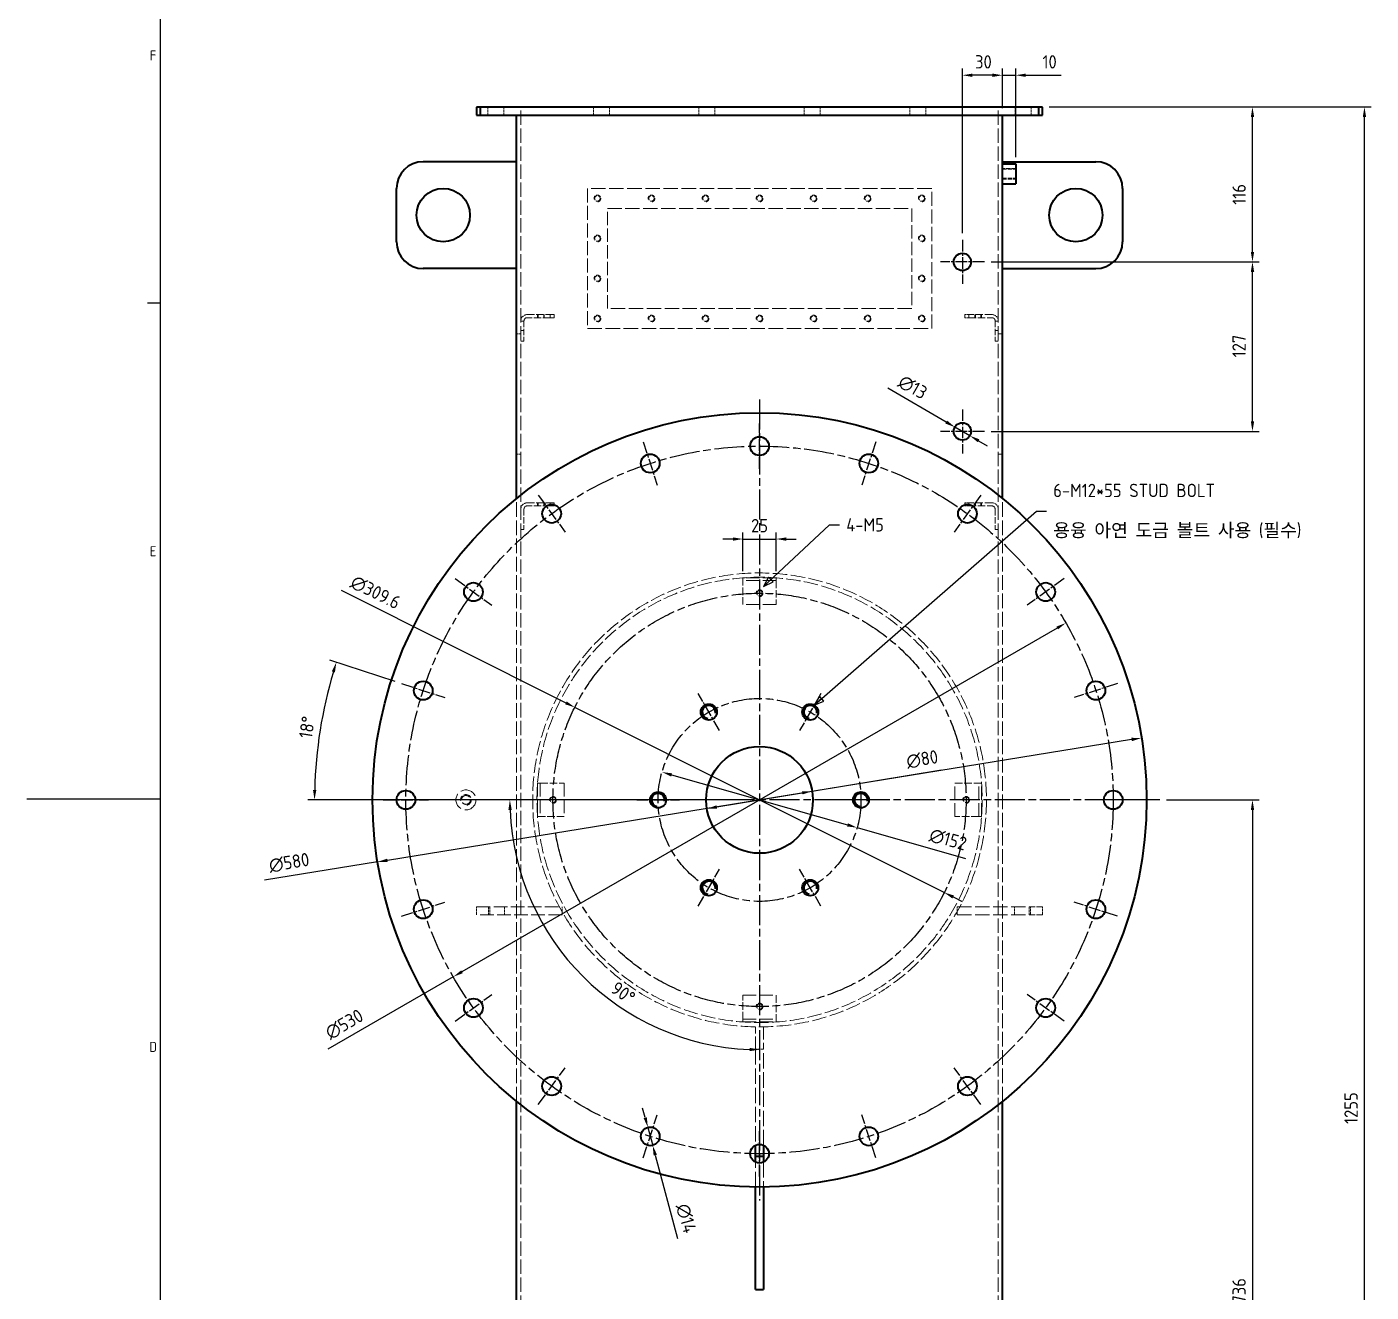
# Model space of a CAD drawing. Header units: millimetres. Extents: x 0 to 4205, y 0 to 2970.
# Drawn here: x 0 to 1007, y 1116 to 2063 of the extents above; entities that cross this region are included whole.
import ezdxf

# ---------------------------------------------------------------- set-up
doc = ezdxf.new("R2010")
doc.units = ezdxf.units.MM
doc.header["$LTSCALE"] = 5
doc.linetypes.add('CHAIN', pattern=[0.3543, 0.2362, -0.0295, 0.0591, -0.0295])
doc.linetypes.add('DASHED', pattern=[0.2067, 0.1654, -0.0413])
doc.layers.get('0').update_dxf_attribs({"color": 3, "lineweight": 25})
for name, color, linetype, lineweight in [('가려진 것(ISO)', 2, 'DASHED', 18), ('가시적인 것(ISO)', 3, 'Continuous', 40), ('가시적인 좁은 것(ISO)', 3, 'Continuous', 35), ('경계(ISO)', 7, 'Continuous', 25), ('기호(ISO)', 5, 'Continuous', 25), ('중심 표식(ISO)', 1, 'Continuous', 25), ('중심선(ISO)', 1, 'Continuous', 25), ('치수(ISO)', 2, 'Continuous', 25)]:
    doc.layers.add(name, color=color, linetype=linetype, lineweight=lineweight)
doc.styles.add('문자 텍스트_PSTEK_POSCO', font='isocp.shx')
doc.styles.add('치수 텍스트_PSTEK_POSCO', font='isocp.shx')
doc.dimstyles.new('치수_PSTEK_POSCO', dxfattribs={"dimscale": 5, "dimtxt": 2, "dimasz": 1.5, "dimexe": 1, "dimexo": 1, "dimgap": 1, "dimtad": 1, "dimrnd": 1e-08, "dimdsep": 46, "dimtxsty": '치수 텍스트_PSTEK_POSCO', "dimcen": 0.09, "dimdle": 10, "dimclrd": 7, "dimclre": 7, "dimclrt": 2, "dimadec": 1, "dimazin": 2, "dimtfac": 1, "dimtmove": 0, "dimatfit": 3, "dimldrblk": 'Filled-2', "dimfxl": 0, "dimtolj": 1, "dimlwd": -1, "dimlwe": -1, "dimarcsym": 0})
doc.dimstyles.new('치수_PSTEK_POSCO$7', dxfattribs={"dimscale": 5, "dimtxt": 2, "dimasz": 1.5, "dimexe": 1, "dimexo": 1, "dimgap": 1, "dimtad": 1, "dimrnd": 1e-08, "dimdsep": 46, "dimtxsty": '치수 텍스트_PSTEK_POSCO', "dimcen": 0.09, "dimdle": 10, "dimclrd": 7, "dimclre": 7, "dimclrt": 2, "dimadec": 1, "dimazin": 2, "dimtfac": 1, "dimtmove": 0, "dimatfit": 3, "dimldrblk": 'Filled-2', "dimfxl": 0, "dimtolj": 1, "dimlwd": -1, "dimlwe": -1, "dimarcsym": 0})

# ---------------------------------------------------------------- blocks, each defined once
blk = doc.blocks.new('경계 Default Border')
at = {"layer": '경계(ISO)'}
blk.add_line((20, 371.25), (18.1, 371.25), dxfattribs=at)
at = {"layer": '경계(ISO)', "flags": 128}
for points in [[(20, 20), (20, 574)], [(0, 297), (20, 297)]]:
    blk.add_lwpolyline(points, dxfattribs=at)
at = {"layer": '경계(ISO)', "color": 2, "char_height": 1.5, "attachment_point": 7, "style": '문자 텍스트_PSTEK_POSCO'}
for s, insert in [('F', (18.42, 407.62)), ('E', (18.42, 333.36)), ('D', (18.34, 259.11))]:
    blk.add_mtext(s, dxfattribs=dict(at, insert=insert))
blk = doc.blocks.new('*D28')
at = {"layer": 'Defpoints', "color": 0}
for p in [(695.4, 1763.5), (706.6, 1757)]:
    blk.add_point(p, dxfattribs=at)
at = {"layer": '치수(ISO)', "color": 7}
for p, q in [((688.9, 1767.3), (645, 1792.6)), ((706.6, 1757), (695.4, 1763.5)), ((713.1, 1753.3), (719.6, 1749.5))]:
    blk.add_line(p, q, dxfattribs=at)
for points in [[(689.5, 1768.4), (688.2, 1766.2), (695.4, 1763.5)], [(713.7, 1754.4), (712.5, 1752.2), (706.6, 1757)]]:
    blk.add_solid(points, dxfattribs=at)
at = {"layer": '치수(ISO)', "color": 2, "insert": (654.3, 1798.8), "char_height": 10, "attachment_point": 4, "rotation": 330, "style": '치수 텍스트_PSTEK_POSCO'}
blk.add_mtext('\\A1;∅13', dxfattribs=at)
blk = doc.blocks.new('Filled-2')
at = {"color": 0}
for p, q in [((0, 0), (-1, 0.33)), ((-1, 0.33), (-1, -0.33)), ((-1, 0), (0, 0)), ((-1, -0.33), (0, 0))]:
    blk.add_line(p, q, dxfattribs=at)
at = {"color": 0, "flags": 128}
blk.add_lwpolyline([(-1, -0.33), (0, 0)], dxfattribs=at)
at = {"color": 0}
blk.add_solid([(-1, -0.33), (0, 0), (-1, 0.33), (-1, -0.33)], dxfattribs=at)
blk = doc.blocks.new('*D31')
at = {"layer": 'Defpoints', "color": 0}
for p in [(731, 2027.1), (731, 1997.3), (741, 1960.8)]:
    blk.add_point(p, dxfattribs=at)
at = {"layer": '치수(ISO)', "color": 7}
for p, q in [((723.5, 2027.1), (716, 2027.1)), ((731, 2002.3), (731, 2032.1)), ((731, 2027.1), (741, 2027.1)), ((741, 1965.8), (741, 2032.1)), ((748.5, 2027.1), (775, 2027.1))]:
    blk.add_line(p, q, dxfattribs=at)
for points in [[(723.5, 2028.3), (723.5, 2025.8), (731, 2027.1)], [(748.5, 2028.3), (748.5, 2025.8), (741, 2027.1)]]:
    blk.add_solid(points, dxfattribs=at)
at = {"layer": '치수(ISO)', "color": 2, "insert": (761, 2037.1), "char_height": 10, "attachment_point": 4, "style": '치수 텍스트_PSTEK_POSCO'}
blk.add_mtext('\\A1;10', dxfattribs=at)
blk = doc.blocks.new('*D38')
at = {"layer": 'Defpoints', "color": 0}
for p in [(701, 2027.1), (731, 1997.3), (701, 1903.8)]:
    blk.add_point(p, dxfattribs=at)
at = {"layer": '치수(ISO)', "color": 7}
for p, q in [((701, 1908.8), (701, 2032.1)), ((723.5, 2027.1), (708.5, 2027.1)), ((731, 2002.3), (731, 2032.1))]:
    blk.add_line(p, q, dxfattribs=at)
for points in [[(708.5, 2028.3), (708.5, 2025.8), (701, 2027.1)], [(723.5, 2028.3), (723.5, 2025.8), (731, 2027.1)]]:
    blk.add_solid(points, dxfattribs=at)
at = {"layer": '치수(ISO)', "color": 2, "insert": (710.5, 2037.1), "char_height": 10, "attachment_point": 4, "style": '치수 텍스트_PSTEK_POSCO'}
blk.add_mtext('\\A1;30', dxfattribs=at)
blk = doc.blocks.new('*D39')
at = {"layer": 'Defpoints', "color": 0}
for p in [(717.5, 1887.3), (918.3, 1887.3), (717.5, 1760.3)]:
    blk.add_point(p, dxfattribs=at)
at = {"layer": '치수(ISO)', "color": 7}
for p, q in [((722.5, 1887.3), (923.3, 1887.3)), ((918.3, 1767.8), (918.3, 1879.8)), ((722.5, 1760.3), (923.3, 1760.3))]:
    blk.add_line(p, q, dxfattribs=at)
for points in [[(917.1, 1879.8), (919.6, 1879.8), (918.3, 1887.3)], [(917.1, 1767.8), (919.6, 1767.8), (918.3, 1760.3)]]:
    blk.add_solid(points, dxfattribs=at)
at = {"layer": '치수(ISO)', "color": 2, "insert": (908.3, 1815.8), "char_height": 10, "attachment_point": 4, "rotation": 90, "style": '치수 텍스트_PSTEK_POSCO'}
blk.add_mtext('\\A1;127', dxfattribs=at)
blk = doc.blocks.new('*D40')
at = {"layer": 'Defpoints', "color": 0}
for p in [(761, 2003.3), (918.3, 2003.3), (717.5, 1887.3)]:
    blk.add_point(p, dxfattribs=at)
at = {"layer": '치수(ISO)', "color": 7}
for p, q in [((766, 2003.3), (923.3, 2003.3)), ((918.3, 1894.8), (918.3, 1995.8)), ((722.5, 1887.3), (923.3, 1887.3))]:
    blk.add_line(p, q, dxfattribs=at)
for points in [[(917.1, 1995.8), (919.6, 1995.8), (918.3, 2003.3)], [(917.1, 1894.8), (919.6, 1894.8), (918.3, 1887.3)]]:
    blk.add_solid(points, dxfattribs=at)
at = {"layer": '치수(ISO)', "color": 2, "insert": (908.3, 1930.1), "char_height": 10, "attachment_point": 4, "rotation": 90, "style": '치수 텍스트_PSTEK_POSCO'}
blk.add_mtext('\\A1;116', dxfattribs=at)
blk = doc.blocks.new('*D43')
at = {"layer": 'Defpoints', "color": 0}
for p in [(761, 2003.3), (1002.2, 2003.3), (746, 748.3)]:
    blk.add_point(p, dxfattribs=at)
at = {"layer": '치수(ISO)', "color": 7}
for p, q in [((766, 2003.3), (1007.2, 2003.3)), ((1002.2, 755.8), (1002.2, 1995.8)), ((751, 748.3), (1007.2, 748.3))]:
    blk.add_line(p, q, dxfattribs=at)
for points in [[(1001, 1995.8), (1003.5, 1995.8), (1002.2, 2003.3)], [(1001, 755.8), (1003.5, 755.8), (1002.2, 748.3)]]:
    blk.add_solid(points, dxfattribs=at)
at = {"layer": '치수(ISO)', "color": 2, "insert": (992.2, 1241.6), "char_height": 10, "attachment_point": 4, "rotation": 90, "style": '치수 텍스트_PSTEK_POSCO'}
blk.add_mtext('\\A1;1255', dxfattribs=at)
blk = doc.blocks.new('*D139')
at = {"layer": 'Defpoints', "color": 0}
for p in [(835.2, 1530.7), (262.7, 1437.8)]:
    blk.add_point(p, dxfattribs=at)
at = {"layer": '치수(ISO)', "color": 7}
for p, q in [((827.8, 1529.5), (270.1, 1439)), ((262.7, 1437.8), (178.1, 1424.1))]:
    blk.add_line(p, q, dxfattribs=at)
for points in [[(827.6, 1530.8), (828, 1528.3), (835.2, 1530.7)], [(269.9, 1440.3), (270.3, 1437.8), (262.7, 1437.8)]]:
    blk.add_solid(points, dxfattribs=at)
at = {"layer": '치수(ISO)', "color": 2, "insert": (181.5, 1434.8), "char_height": 10, "attachment_point": 4, "rotation": 9.2166, "style": '치수 텍스트_PSTEK_POSCO'}
blk.add_mtext('\\A1;∅580', dxfattribs=at)
blk = doc.blocks.new('*D140')
at = {"layer": 'Defpoints', "color": 0}
for p in [(778.5, 1616.8), (319.5, 1351.8)]:
    blk.add_point(p, dxfattribs=at)
at = {"layer": '치수(ISO)', "color": 7}
for p, q in [((772, 1613), (326, 1355.5)), ((319.5, 1351.8), (225.5, 1297.5))]:
    blk.add_line(p, q, dxfattribs=at)
for points in [[(771.4, 1614.1), (772.6, 1612), (778.5, 1616.8)], [(325.4, 1356.6), (326.6, 1354.5), (319.5, 1351.8)]]:
    blk.add_solid(points, dxfattribs=at)
at = {"layer": '치수(ISO)', "color": 2, "insert": (224.9, 1308.7), "char_height": 10, "attachment_point": 4, "rotation": 30, "style": '치수 텍스트_PSTEK_POSCO'}
blk.add_mtext('\\A1;∅530', dxfattribs=at)
blk = doc.blocks.new('*D141')
at = {"layer": 'Defpoints', "color": 0}
for p in [(475.9, 1505.1), (622.1, 1463.5)]:
    blk.add_point(p, dxfattribs=at)
at = {"layer": '치수(ISO)', "color": 7}
for p, q in [((483.1, 1503), (614.9, 1465.6)), ((622.1, 1463.5), (703.4, 1440.4))]:
    blk.add_line(p, q, dxfattribs=at)
for points in [[(483.4, 1504.2), (482.7, 1501.8), (475.9, 1505.1)], [(615.2, 1466.8), (614.5, 1464.4), (622.1, 1463.5)]]:
    blk.add_solid(points, dxfattribs=at)
at = {"layer": '치수(ISO)', "color": 2, "insert": (676.7, 1458.4), "char_height": 10, "attachment_point": 4, "rotation": 344.1348, "style": '치수 텍스트_PSTEK_POSCO'}
blk.add_mtext('\\A1;∅152', dxfattribs=at)
blk = doc.blocks.new('*D142')
at = {"layer": 'Defpoints', "color": 0}
for p in [(588.4, 1490.8), (509.5, 1477.7)]:
    blk.add_point(p, dxfattribs=at)
at = {"layer": '치수(ISO)', "color": 7}
for p, q in [((588.4, 1490.8), (685.4, 1506.9)), ((516.9, 1479), (581, 1489.6))]:
    blk.add_line(p, q, dxfattribs=at)
for points in [[(580.8, 1490.8), (581.2, 1488.4), (588.4, 1490.8)], [(516.7, 1480.2), (517.1, 1477.7), (509.5, 1477.7)]]:
    blk.add_solid(points, dxfattribs=at)
at = {"layer": '치수(ISO)', "color": 2, "insert": (659.1, 1512.7), "char_height": 10, "attachment_point": 4, "rotation": 9.4269, "style": '치수 텍스트_PSTEK_POSCO'}
blk.add_mtext('\\A1;∅80', dxfattribs=at)
blk = doc.blocks.new('*D143')
at = {"layer": 'Defpoints', "color": 0}
for p in [(544, 1484.3), (549, 1484.3), (549, 1479.3), (387, 1390.8)]:
    blk.add_point(p, dxfattribs=at)
at = {"layer": '치수(ISO)', "color": 7}
blk.add_arc((549, 1484.3), 187.1, 182.2973, 267.7027, dxfattribs=at)
for points in [[(360.8, 1476.8), (363.3, 1476.8), (361.9, 1484.3)], [(541.5, 1298.6), (541.5, 1296.1), (549, 1297.2)]]:
    blk.add_solid(points, dxfattribs=at)
at = {"layer": '치수(ISO)', "color": 2, "insert": (439.5, 1344.9), "char_height": 10, "attachment_point": 4, "rotation": 324.6593, "style": '치수 텍스트_PSTEK_POSCO'}
blk.add_mtext('\\A1;90°', dxfattribs=at)
blk = doc.blocks.new('*D144')
at = {"layer": 'Defpoints', "color": 0}
for p in [(280.8, 1571.4), (222.8, 1553.6), (544, 1484.3), (549, 1484.3)]:
    blk.add_point(p, dxfattribs=at)
at = {"layer": '치수(ISO)', "color": 7}
for p, q in [((276, 1573), (227.1, 1588.9)), ((539, 1484.3), (210.5, 1484.3))]:
    blk.add_line(p, q, dxfattribs=at)
blk.add_arc((549, 1484.3), 333.4, 163.2887, 178.7113, dxfattribs=at)
for points in [[(228.4, 1580.5), (230.8, 1579.8), (231.9, 1587.3)], [(216.9, 1491.8), (214.4, 1491.8), (215.5, 1484.3)]]:
    blk.add_solid(points, dxfattribs=at)
at = {"layer": '치수(ISO)', "color": 2, "insert": (208.6, 1530.6), "char_height": 10, "attachment_point": 4, "rotation": 81, "style": '치수 텍스트_PSTEK_POSCO'}
blk.add_mtext('\\A1;18°', dxfattribs=at)
blk = doc.blocks.new('*D145')
at = {"layer": 'Defpoints', "color": 0}
for p in [(465.3, 1239), (468.9, 1225.5)]:
    blk.add_point(p, dxfattribs=at)
at = {"layer": '치수(ISO)', "color": 7}
for p, q in [((463.3, 1246.3), (461.4, 1253.5)), ((465.3, 1239), (468.9, 1225.5)), ((470.8, 1218.2), (487.6, 1155.7))]:
    blk.add_line(p, q, dxfattribs=at)
for points in [[(464.5, 1246.6), (462.1, 1245.9), (465.3, 1239)], [(472.1, 1218.6), (469.6, 1217.9), (468.9, 1225.5)]]:
    blk.add_solid(points, dxfattribs=at)
at = {"layer": '치수(ISO)', "color": 2, "insert": (491.1, 1181.5), "char_height": 10, "attachment_point": 4, "rotation": 285, "style": '치수 텍스트_PSTEK_POSCO'}
blk.add_mtext('\\A1;∅14', dxfattribs=at)
blk = doc.blocks.new('*D147')
at = {"layer": 'Defpoints', "color": 0}
for p in [(849, 1484.3), (743, 748.3), (918.3, 748.3)]:
    blk.add_point(p, dxfattribs=at)
at = {"layer": '치수(ISO)', "color": 7}
for p, q in [((854, 1484.3), (923.3, 1484.3)), ((918.3, 1476.8), (918.3, 755.8)), ((748, 748.3), (923.3, 748.3))]:
    blk.add_line(p, q, dxfattribs=at)
for points in [[(917.1, 1476.8), (919.6, 1476.8), (918.3, 1484.3)], [(917.1, 755.8), (919.6, 755.8), (918.3, 748.3)]]:
    blk.add_solid(points, dxfattribs=at)
at = {"layer": '치수(ISO)', "color": 2, "insert": (908.3, 1107), "char_height": 10, "attachment_point": 4, "rotation": 90, "style": '치수 텍스트_PSTEK_POSCO'}
blk.add_mtext('\\A1;736', dxfattribs=at)
blk = doc.blocks.new('*D197')
at = {"color": 7}
for p, q in [((235.5, 1641.4), (403.9, 1557)), ((687.4, 1414.9), (410.6, 1553.6)), ((694.1, 1411.6), (700.8, 1408.2))]:
    blk.add_line(p, q, dxfattribs=at)
for points in [[(404.4, 1558.1), (403.3, 1555.9), (410.6, 1553.6)], [(694.6, 1412.7), (693.5, 1410.4), (687.4, 1414.9)]]:
    blk.add_solid(points, dxfattribs=at)
at = {"layer": 'Defpoints', "color": 0}
for p in [(410.6, 1553.6), (687.4, 1414.9)]:
    blk.add_point(p, dxfattribs=at)
at = {"color": 2, "insert": (261.2, 1639.7), "char_height": 10, "attachment_point": 5, "rotation": 333.3801, "style": '치수 텍스트_PSTEK_POSCO'}
blk.add_mtext('\\A1;∅309.6', dxfattribs=at)
blk = doc.blocks.new('*D200')
at = {"color": 7}
for p, q in [((536.5, 1655.6), (536.5, 1684.7)), ((561.5, 1655.6), (561.5, 1684.7)), ((529, 1679.7), (521.5, 1679.7)), ((536.5, 1679.7), (561.5, 1679.7)), ((569, 1679.7), (576.5, 1679.7))]:
    blk.add_line(p, q, dxfattribs=at)
for points in [[(529, 1680.9), (529, 1678.4), (536.5, 1679.7)], [(569, 1680.9), (569, 1678.4), (561.5, 1679.7)]]:
    blk.add_solid(points, dxfattribs=at)
at = {"layer": 'Defpoints', "color": 0}
for p in [(561.5, 1679.7), (536.5, 1650.6), (561.5, 1650.6)]:
    blk.add_point(p, dxfattribs=at)
at = {"color": 2, "insert": (549, 1689.7), "char_height": 10, "attachment_point": 5, "style": '치수 텍스트_PSTEK_POSCO'}
blk.add_mtext('\\A1;25', dxfattribs=at)

msp = doc.modelspace()

# ---------------------------------------------------------------- linework, layer by layer
at = {"layer": '가려진 것(ISO)', "ltscale": 2.285536}
for p, q in [((345.4803, 1997.2852), (345.4803, 2003.2852)), ((357.4803, 1997.2852), (357.4803, 2003.2852)), ((424.4803, 1997.2852), (424.4803, 2003.2852)), ((436.4803, 1997.2852), (436.4803, 2003.2852)), ((503.4803, 1997.2852), (503.4803, 2003.2852)), ((515.4803, 1997.2852), (515.4803, 2003.2852)), ((582.4803, 1997.2852), (582.4803, 2003.2852)), ((594.4803, 1997.2852), (594.4803, 2003.2852)), ((661.4803, 1997.2852), (661.4803, 2003.2852)), ((673.4803, 1997.2852), (673.4803, 2003.2852)), ((740.4803, 1997.2852), (740.4803, 2003.2852)), ((752.4803, 1997.2852), (752.4803, 2003.2852)), ((336.9803, 1398.2852), (336.9803, 1404.2852)), ((345.9803, 1404.2852), (345.9803, 1398.2852)), ((346.9803, 1404.2852), (346.9803, 1398.2852)), ((357.9803, 1404.2852), (357.9803, 1398.2852)), ((366.9803, 1398.2852), (366.9803, 1404.2852)), ((400.9803, 1398.2852), (400.9803, 1404.2852)), ((696.9803, 1398.2852), (696.9803, 1404.2852)), ((730.9803, 1404.2852), (730.9803, 1398.2852)), ((739.9803, 1398.2852), (739.9803, 1404.2852)), ((750.9803, 1404.2852), (750.9803, 1398.2852)), ((751.9803, 1398.2852), (751.9803, 1404.2852)), ((760.9803, 1398.2852), (760.9803, 1404.2852)), ((551.9803, 1297.4852), (545.9803, 1297.4852))]:
    msp.add_line(p, q, dxfattribs=at)
at = {"layer": '가려진 것(ISO)', "ltscale": 13.010388}
for p, q in [((370.1803, 752.7852), (370.1803, 2003.2852)), ((727.7803, 752.7852), (727.7803, 2003.2852))]:
    msp.add_line(p, q, dxfattribs=at)
at = {"layer": '가려진 것(ISO)', "ltscale": 3.809293}
for p, q in [((740.9803, 1957.2852), (730.9803, 1957.2852)), ((730.9803, 1956.6087), (740.9803, 1956.6087)), ((730.9803, 1949.9617), (740.9803, 1949.9617)), ((730.9803, 1949.2852), (740.9803, 1949.2852))]:
    msp.add_line(p, q, dxfattribs=at)
at = {"layer": '가려진 것(ISO)', "ltscale": 13.138798}
for p, q in [((677.9803, 1942.2852), (419.9803, 1942.2852)), ((419.9803, 1837.2852), (677.9803, 1837.2852))]:
    msp.add_line(p, q, dxfattribs=at)
at = {"layer": '가려진 것(ISO)', "ltscale": 12.699565}
for p, q in [((419.9803, 1942.2852), (419.9803, 1837.2852)), ((677.9803, 1837.2852), (677.9803, 1942.2852))]:
    msp.add_line(p, q, dxfattribs=at)
at = {"layer": '가려진 것(ISO)', "ltscale": 12.977034}
for p, q in [((434.9803, 1927.2852), (662.9803, 1927.2852)), ((662.9803, 1852.2852), (434.9803, 1852.2852))]:
    msp.add_line(p, q, dxfattribs=at)
at = {"layer": '가려진 것(ISO)', "ltscale": 12.094824}
for p, q in [((434.9803, 1852.2852), (434.9803, 1927.2852)), ((662.9803, 1927.2852), (662.9803, 1852.2852)), ((561.4803, 1650.5852), (536.4803, 1650.5852)), ((561.4803, 1648.5852), (536.4803, 1648.5852)), ((561.4803, 1630.5852), (536.4803, 1630.5852)), ((382.6803, 1496.7852), (382.6803, 1471.7852)), ((384.6803, 1496.7852), (384.6803, 1471.7852)), ((402.6803, 1496.7852), (402.6803, 1471.7852)), ((695.2803, 1471.7852), (695.2803, 1496.7852)), ((713.2803, 1471.7852), (713.2803, 1496.7852)), ((715.2803, 1471.7852), (715.2803, 1496.7852)), ((536.4803, 1337.9852), (561.4803, 1337.9852)), ((536.4803, 1319.9852), (561.4803, 1319.9852)), ((536.4803, 1317.9852), (561.4803, 1317.9852))]:
    msp.add_line(p, q, dxfattribs=at)
at = {"layer": '가려진 것(ISO)', "ltscale": 6.628244}
for p, q in [((374.7803, 1847.7852), (392.1803, 1847.7852)), ((392.1803, 1845.4852), (374.7803, 1845.4852)), ((723.1803, 1847.7852), (705.7803, 1847.7852)), ((705.7803, 1845.4852), (723.1803, 1845.4852)), ((374.7803, 1706.7852), (392.1803, 1706.7852)), ((392.1803, 1704.4852), (374.7803, 1704.4852)), ((723.1803, 1706.7852), (705.7803, 1706.7852)), ((705.7803, 1704.4852), (723.1803, 1704.4852))]:
    msp.add_line(p, q, dxfattribs=at)
at = {"layer": '가려진 것(ISO)', "ltscale": 0.87606}
for p, q in [((382.6803, 1847.7852), (382.6803, 1845.4852)), ((383.1133, 1847.7852), (383.1133, 1845.4852)), ((387.2473, 1847.7852), (387.2473, 1845.4852)), ((387.6803, 1845.4852), (387.6803, 1847.7852)), ((392.1803, 1847.7852), (392.1803, 1845.4852)), ((395.1803, 1845.4852), (395.1803, 1847.7852)), ((702.7803, 1847.7852), (702.7803, 1845.4852)), ((705.7803, 1845.4852), (705.7803, 1847.7852)), ((710.2803, 1847.7852), (710.2803, 1845.4852)), ((710.7133, 1845.4852), (710.7133, 1847.7852)), ((714.8473, 1845.4852), (714.8473, 1847.7852)), ((715.2803, 1845.4852), (715.2803, 1847.7852)), ((372.4803, 1842.7852), (370.1803, 1842.7852)), ((370.1803, 1835.7852), (372.4803, 1835.7852)), ((727.7803, 1842.7852), (725.4803, 1842.7852)), ((725.4803, 1835.7852), (727.7803, 1835.7852)), ((372.4803, 1827.7852), (370.1803, 1827.7852)), ((725.4803, 1827.7852), (727.7803, 1827.7852)), ((382.6803, 1706.7852), (382.6803, 1704.4852)), ((383.1133, 1706.7852), (383.1133, 1704.4852)), ((387.2473, 1706.7852), (387.2473, 1704.4852)), ((387.6803, 1704.4852), (387.6803, 1706.7852)), ((392.1803, 1706.7852), (392.1803, 1704.4852)), ((395.1803, 1704.4852), (395.1803, 1706.7852)), ((702.7803, 1706.7852), (702.7803, 1704.4852)), ((705.7803, 1704.4852), (705.7803, 1706.7852)), ((710.2803, 1706.7852), (710.2803, 1704.4852)), ((710.7133, 1704.4852), (710.7133, 1706.7852)), ((714.8473, 1704.4852), (714.8473, 1706.7852)), ((715.2803, 1704.4852), (715.2803, 1706.7852)), ((372.4803, 1686.7852), (370.1803, 1686.7852)), ((725.4803, 1686.7852), (727.7803, 1686.7852))]:
    msp.add_line(p, q, dxfattribs=at)
at = {"layer": '가려진 것(ISO)', "ltscale": 1.616089}
for p, q in [((395.1803, 1847.7852), (392.1803, 1847.7852)), ((392.1803, 1845.4852), (395.1803, 1845.4852)), ((705.7803, 1847.7852), (702.7803, 1847.7852)), ((702.7803, 1845.4852), (705.7803, 1845.4852)), ((395.1803, 1706.7852), (392.1803, 1706.7852)), ((392.1803, 1704.4852), (395.1803, 1704.4852)), ((705.7803, 1706.7852), (702.7803, 1706.7852)), ((702.7803, 1704.4852), (705.7803, 1704.4852))]:
    msp.add_line(p, q, dxfattribs=at)
at = {"layer": '가려진 것(ISO)', "ltscale": 1.218906}
for p, q in [((366.9803, 1833.2852), (370.1803, 1833.2852)), ((727.7803, 1833.2852), (730.9803, 1833.2852)), ((366.9803, 1743.2852), (370.1803, 1743.2852)), ((727.7803, 1743.2852), (730.9803, 1743.2852))]:
    msp.add_line(p, q, dxfattribs=at)
at = {"layer": '가려진 것(ISO)', "ltscale": 5.866365}
for p, q in [((372.4803, 1843.1852), (372.4803, 1827.7852)), ((725.4803, 1843.1852), (725.4803, 1827.7852)), ((372.4803, 1702.1852), (372.4803, 1686.7852)), ((725.4803, 1702.1852), (725.4803, 1686.7852))]:
    msp.add_line(p, q, dxfattribs=at)
at = {"layer": '가려진 것(ISO)', "ltscale": 13.240014}
for p, q in [((366.9803, 1258.5066), (366.9803, 1710.0639)), ((730.9803, 1258.5066), (730.9803, 1710.0639))]:
    msp.add_line(p, q, dxfattribs=at)
at = {"layer": '가려진 것(ISO)', "ltscale": 0.761779}
for p, q in [((536.4803, 1648.5852), (536.4803, 1650.5852)), ((561.4803, 1650.5852), (561.4803, 1648.5852)), ((382.6803, 1496.7852), (384.6803, 1496.7852)), ((713.2803, 1496.7852), (715.2803, 1496.7852)), ((384.6803, 1471.7852), (382.6803, 1471.7852)), ((715.2803, 1471.7852), (713.2803, 1471.7852)), ((536.4803, 1317.9852), (536.4803, 1319.9852)), ((561.4803, 1319.9852), (561.4803, 1317.9852))]:
    msp.add_line(p, q, dxfattribs=at)
at = {"layer": '가려진 것(ISO)', "ltscale": 6.856808}
for p, q in [((536.4803, 1630.5852), (536.4803, 1648.5852)), ((561.4803, 1648.5852), (561.4803, 1630.5852)), ((384.6803, 1496.7852), (402.6803, 1496.7852)), ((695.2803, 1496.7852), (713.2803, 1496.7852)), ((402.6803, 1471.7852), (384.6803, 1471.7852)), ((713.2803, 1471.7852), (695.2803, 1471.7852)), ((536.4803, 1319.9852), (536.4803, 1337.9852)), ((561.4803, 1337.9852), (561.4803, 1319.9852))]:
    msp.add_line(p, q, dxfattribs=at)
at = {"layer": '가려진 것(ISO)', "ltscale": 12.385099}
for p, q in [((336.9803, 1404.2852), (400.9803, 1404.2852)), ((400.9803, 1398.2852), (336.9803, 1398.2852))]:
    msp.add_line(p, q, dxfattribs=at)
at = {"layer": '가려진 것(ISO)', "ltscale": 13.062409}
for p, q in [((696.9803, 1404.2852), (750.9803, 1404.2852)), ((696.9803, 1398.2852), (750.9803, 1398.2852))]:
    msp.add_line(p, q, dxfattribs=at)
at = {"layer": '가려진 것(ISO)', "ltscale": 5.387196}
for p, q in [((760.9803, 1404.2852), (750.9803, 1404.2852)), ((750.9803, 1398.2852), (760.9803, 1398.2852))]:
    msp.add_line(p, q, dxfattribs=at)
at = {"layer": '가려진 것(ISO)', "ltscale": 11.512446}
for p, q in [((545.9803, 1297.4852), (545.9803, 1314.3117)), ((551.9803, 1314.3117), (551.9803, 1297.4852))]:
    msp.add_line(p, q, dxfattribs=at)
at = {"layer": '가려진 것(ISO)', "ltscale": 13.909133}
for p, q in [((545.9803, 1297.4852), (545.9803, 1225.6098)), ((551.9803, 1225.6098), (551.9803, 1297.4852))]:
    msp.add_line(p, q, dxfattribs=at)
at = {"layer": '가려진 것(ISO)', "ltscale": 13.894497}
for p, q in [((545.9803, 1194.3007), (545.9803, 1212.9607)), ((551.9803, 1212.9607), (551.9803, 1194.3007))]:
    msp.add_line(p, q, dxfattribs=at)
at = {"layer": '가려진 것(ISO)', "ltscale": 4.94729}
for centre in [(427.4803, 1934.7852), (467.9803, 1934.7852), (508.4803, 1934.7852), (548.9803, 1934.7852), (589.4803, 1934.7852), (629.9803, 1934.7852), (670.4803, 1934.7852), (427.4803, 1904.7852), (670.4803, 1904.7852), (427.4803, 1874.7852), (670.4803, 1874.7852), (427.4803, 1844.7852), (467.9803, 1844.7852), (508.4803, 1844.7852), (548.9803, 1844.7852), (589.4803, 1844.7852), (629.9803, 1844.7852), (670.4803, 1844.7852), (548.9803, 1639.0852), (394.1803, 1484.2852), (703.7803, 1484.2852), (548.9803, 1329.4852)]:
    msp.add_circle(centre, 2.067, dxfattribs=at)
at = {"layer": '가려진 것(ISO)', "ltscale": 13.082514}
msp.add_circle((548.9803, 1484.2852), 170, dxfattribs=at)
at = {"layer": '가려진 것(ISO)', "ltscale": 13.000823}
msp.add_circle((548.9803, 1484.2852), 166.8, dxfattribs=at)
at = {"layer": '가려진 것(ISO)', "ltscale": 15.198803}
msp.add_circle((328.9803, 1484.2852), 7.5, dxfattribs=at)
at = {"layer": '가려진 것(ISO)', "ltscale": 10.102645}
msp.add_circle((328.9803, 1484.2852), 3.3235, dxfattribs=at)
at = {"layer": '가려진 것(ISO)', "ltscale": 4.487736}
for centre in [(427.4803, 1934.7852), (467.9803, 1934.7852), (508.4803, 1934.7852), (548.9803, 1934.7852), (589.4803, 1934.7852), (629.9803, 1934.7852), (670.4803, 1934.7852), (427.4803, 1904.7852), (670.4803, 1904.7852), (427.4803, 1874.7852), (670.4803, 1874.7852), (427.4803, 1844.7852), (467.9803, 1844.7852), (508.4803, 1844.7852), (548.9803, 1844.7852), (589.4803, 1844.7852), (629.9803, 1844.7852), (670.4803, 1844.7852), (548.9803, 1639.0852), (394.1803, 1484.2852), (703.7803, 1484.2852), (548.9803, 1329.4852)]:
    msp.add_arc(centre, 2.5, 280, 190, dxfattribs=at)
at = {"layer": '가려진 것(ISO)', "ltscale": 2.752439}
for centre, start, end in [((374.7803, 1843.1852), 90, 180), ((723.1803, 1843.1852), 0, 90), ((374.7803, 1702.1852), 90, 180), ((723.1803, 1702.1852), 0, 90)]:
    msp.add_arc(centre, 4.6, start, end, dxfattribs=at)
at = {"layer": '가려진 것(ISO)', "ltscale": 1.37617}
for centre, start, end in [((374.7803, 1843.1852), 90, 180), ((723.1803, 1843.1852), 0, 90), ((374.7803, 1702.1852), 90, 180), ((723.1803, 1702.1852), 0, 90)]:
    msp.add_arc(centre, 2.3, start, end, dxfattribs=at)
at = {"layer": '가려진 것(ISO)', "ltscale": 7.180437}
msp.add_arc((328.9803, 1484.2852), 4, 280, 190, dxfattribs=at)
at = {"layer": '가시적인 것(ISO)'}
for p, q in [((339.9803, 2003.2852), (336.9803, 2003.2852)), ((336.9803, 2003.2852), (336.9803, 1997.2852)), ((336.9803, 1997.2852), (339.9803, 1997.2852)), ((339.9803, 1997.2852), (339.9803, 2003.2852)), ((757.9803, 2003.2852), (339.9803, 2003.2852)), ((339.9803, 1997.2852), (757.9803, 1997.2852)), ((366.9803, 1710.0639), (366.9803, 1997.2852)), ((730.9803, 1710.0639), (730.9803, 1997.2852)), ((757.9803, 2003.2852), (757.9803, 1997.2852)), ((760.9803, 2003.2852), (757.9803, 2003.2852)), ((757.9803, 1997.2852), (760.9803, 1997.2852)), ((760.9803, 1997.2852), (760.9803, 2003.2852)), ((366.9803, 1962.2852), (296.9803, 1962.2852)), ((730.9803, 1962.2852), (800.9803, 1962.2852)), ((730.9803, 1960.7852), (740.9803, 1960.7852)), ((740.9803, 1960.7852), (740.9803, 1945.7852)), ((730.9803, 1945.7852), (740.9803, 1945.7852)), ((276.9803, 1902.2852), (276.9803, 1942.2852)), ((820.9803, 1942.2852), (820.9803, 1902.2852)), ((366.9803, 1882.2852), (296.9803, 1882.2852)), ((730.9803, 1882.2852), (800.9803, 1882.2852)), ((366.9803, 752.7852), (366.9803, 1258.5066)), ((730.9803, 752.7852), (730.9803, 1258.5066)), ((545.9803, 1217.4852), (545.9803, 1225.6098)), ((551.9803, 1225.6098), (551.9803, 1217.4852)), ((545.9803, 1217.4852), (551.9803, 1217.4852)), ((545.9803, 1212.9607), (545.9803, 1217.4852)), ((551.9803, 1217.4852), (551.9803, 1212.9607)), ((545.9803, 1117.4852), (545.9803, 1194.3007)), ((551.9803, 1194.3007), (551.9803, 1117.4852)), ((545.9803, 1117.4852), (551.9803, 1117.4852))]:
    msp.add_line(p, q, dxfattribs=at)
for centre, radius in [((311.9803, 1922.2852), 20), ((785.9803, 1922.2852), 20), ((700.9803, 1887.2852), 6.5), ((548.9803, 1484.2852), 290), ((700.9803, 1760.2852), 6.5), ((548.9803, 1749.2852), 7), ((467.0907, 1736.3152), 7), ((630.8698, 1736.3152), 7), ((393.2172, 1698.6747), 7), ((704.7433, 1698.6747), 7), ((334.5907, 1640.0483), 7), ((763.3698, 1640.0483), 7), ((296.9503, 1566.1747), 7), ((801.0102, 1566.1747), 7), ((510.9803, 1550.1031), 6), ((586.9803, 1550.1031), 6), ((548.9803, 1484.2852), 40), ((283.9803, 1484.2852), 7), ((813.9803, 1484.2852), 7), ((472.9803, 1484.2852), 6), ((624.9803, 1484.2852), 6), ((510.9803, 1418.4673), 6), ((586.9803, 1418.4673), 6), ((296.9503, 1402.3957), 7), ((801.0102, 1402.3957), 7), ((334.5907, 1328.5221), 7), ((763.3698, 1328.5221), 7), ((393.2172, 1269.8957), 7), ((704.7433, 1269.8957), 7), ((467.0907, 1232.2552), 7), ((630.8698, 1232.2552), 7), ((548.9803, 1219.2852), 7)]:
    msp.add_circle(centre, radius, dxfattribs=at)
for centre, start, end in [((296.9803, 1942.2852), 90, 180), ((800.9803, 1942.2852), 0, 90), ((296.9803, 1902.2852), 180, 270), ((800.9803, 1902.2852), 270, 0)]:
    msp.add_arc(centre, 20, start, end, dxfattribs=at)
at = {"layer": '가시적인 좁은 것(ISO)'}
for centre in [(510.9803, 1550.1031), (586.9803, 1550.1031), (472.9803, 1484.2852), (624.9803, 1484.2852), (510.9803, 1418.4673), (586.9803, 1418.4673)]:
    msp.add_arc(centre, 4.95, 350, 260, dxfattribs=at)
at = {"layer": '중심 표식(ISO)', "linetype": 'CHAIN', "ltscale": 7.333869}
for p, q in [((700.9803, 1903.7852), (700.9803, 1870.7852)), ((717.4803, 1887.2852), (684.4803, 1887.2852)), ((700.9803, 1776.7852), (700.9803, 1743.7852)), ((717.4803, 1760.2852), (684.4803, 1760.2852))]:
    msp.add_line(p, q, dxfattribs=at)
at = {"layer": '중심 표식(ISO)', "linetype": 'CHAIN', "ltscale": 19.051651}
for p, q in [((548.9803, 1784.2852), (548.9803, 1184.2852)), ((848.9803, 1484.2852), (248.9803, 1484.2852))]:
    msp.add_line(p, q, dxfattribs=at)
at = {"layer": '중심 표식(ISO)', "linetype": 'CHAIN', "ltscale": 7.55611}
for p, q in [((548.9803, 1732.2852), (548.9803, 1766.2852)), ((461.8375, 1752.4832), (472.344, 1720.1472)), ((636.123, 1752.4832), (625.6165, 1720.1472)), ((383.2248, 1712.428), (403.2095, 1684.9214)), ((714.7357, 1712.428), (694.751, 1684.9214)), ((320.8375, 1650.0407), (348.344, 1630.056)), ((777.123, 1650.0407), (749.6165, 1630.056)), ((280.7823, 1571.428), (313.1182, 1560.9214)), ((817.1782, 1571.428), (784.8423, 1560.9214)), ((266.9803, 1484.2852), (300.9803, 1484.2852)), ((830.9803, 1484.2852), (796.9803, 1484.2852)), ((280.7823, 1397.1424), (313.1182, 1407.649)), ((817.1782, 1397.1424), (784.8423, 1407.649)), ((320.8375, 1318.5298), (348.344, 1338.5145)), ((777.123, 1318.5298), (749.6165, 1338.5145)), ((383.2248, 1256.1424), (403.2095, 1283.649)), ((714.7357, 1256.1424), (694.751, 1283.649)), ((461.8375, 1216.0873), (472.344, 1248.4232)), ((636.123, 1216.0873), (625.6165, 1248.4232)), ((548.9803, 1202.2852), (548.9803, 1236.2852))]:
    msp.add_line(p, q, dxfattribs=at)
at = {"layer": '중심 표식(ISO)', "linetype": 'CHAIN', "ltscale": 7.111628}
for p, q in [((518.9803, 1536.2467), (502.9803, 1563.9596)), ((594.9803, 1563.9596), (578.9803, 1536.2467)), ((456.9803, 1484.2852), (488.9803, 1484.2852)), ((640.9803, 1484.2852), (608.9803, 1484.2852)), ((502.9803, 1404.6109), (518.9803, 1432.3237)), ((594.9803, 1404.6109), (578.9803, 1432.3237))]:
    msp.add_line(p, q, dxfattribs=at)
at = {"layer": '중심선(ISO)', "linetype": 'CHAIN', "ltscale": 19.051651}
for radius in [265, 154.8, 76]:
    msp.add_circle((548.9803, 1484.2852), radius, dxfattribs=at)

# ---------------------------------------------------------------- block references
at = {"xscale": 5, "yscale": 5, "zscale": 5}
msp.add_blockref('경계 Default Border', (0, 0), dxfattribs=at)

# ---------------------------------------------------------------- texts
at = {"layer": '기호(ISO)', "color": 2, "char_height": 10, "width": 216.340876, "attachment_point": 4, "line_spacing_factor": 1.78626, "style": '치수 텍스트_PSTEK_POSCO'}
for s, insert in [('{\\fISOCP|b0|i0;\\H10.0000;6-M12*55 STUD BOLT\\P용융 아연 도금 볼트 사용 (필수)}', (769.0448, 1700.653)), ('{\\fISOCP|b0|i0|c0|p2;\\H1x;4-M5}', (613.9547, 1690.3194))]:
    msp.add_mtext(s, dxfattribs=dict(at, insert=insert))

# ---------------------------------------------------------------- dimensions: what is measured, and where the dimension line sits
dim = msp.add_linear_dim(base=(561.4803, 1679.6667), p1=(536.4803, 1650.5852), p2=(561.4803, 1650.5852), dimstyle='치수_PSTEK_POSCO')
dim.commit()
dim.dimension.update_dxf_attribs({"geometry": '*D200', "text_midpoint": (548.9803, 1689.6677)})
dim = msp.add_diameter_dim_2p(p1=(687.3712, 1414.924), p2=(410.5893, 1553.6464), dimstyle='치수_PSTEK_POSCO')
dim.commit()
dim.dimension.update_dxf_attribs({"geometry": '*D197', "text_midpoint": (256.7196, 1630.7654), "dimtype": 163})
at = {"layer": '치수(ISO)', "color": 7}
for base, p1, p2, angle, picture, middle in [((700.9803, 2027.0537), (730.9803, 1997.2852), (700.9803, 1903.7852), 180, '*D38', (715.9803, 2027.0537)), ((918.3388, 2003.2852), (717.4803, 1887.2852), (760.9803, 2003.2852), 90, '*D40', (918.3388, 1937.3452)), ((1002.2228, 2003.2852), (745.9803, 748.2852), (760.9803, 2003.2852), 270, '*D43', (1002.2228, 1253.2852)), ((918.3388, 1887.2852), (717.4803, 1760.2852), (717.4803, 1887.2852), 90, '*D39', (918.3388, 1823.7852)), ((918.3388, 748.2852), (848.9803, 1484.2852), (742.9803, 748.2852), 90, '*D147', (918.3388, 1116.2852))]:
    dim = msp.add_linear_dim(base=base, p1=p1, p2=p2, angle=angle, dimstyle='치수_PSTEK_POSCO', override={"dimdec": 2, "dimtp": 0, "dimtm": 0, "dimtdec": 2, "dimtofl": 0, "dimatfit": 1}, dxfattribs=at)
    dim.commit()
    dim.dimension.update_dxf_attribs({"geometry": picture, "text_midpoint": middle, "dimtype": 160})
dim = msp.add_linear_dim(base=(730.9803, 2027.0537), p1=(740.9803, 1960.7852), p2=(730.9803, 1997.2852), dimstyle='치수_PSTEK_POSCO', override={"dimdec": 2, "dimtp": 0, "dimtm": 0, "dimtdec": 2, "dimtofl": 1, "dimatfit": 1}, dxfattribs=at)
dim.commit()
dim.dimension.update_dxf_attribs({"geometry": '*D31', "text_midpoint": (765.4842, 2027.0537), "dimtype": 160})
for p1, p2, override, picture, middle in [((706.6094, 1757.0352), (695.3511, 1763.5352), {"dimdec": 2, "dimlfac": 1, "dimtp": 0, "dimtm": 0, "dimtdec": 2, "dimatfit": 2}, '*D28', (657.2713, 1785.5206)), ((778.477, 1616.7852), (319.4835, 1351.7852), {"dimdec": 2, "dimlfac": 1, "dimtp": 0, "dimtm": 0, "dimtdec": 2, "dimatfit": 2}, '*D140', (241.5494, 1306.7899)), ((835.2363, 1530.7338), (262.7242, 1437.8366), {"dimdec": 2, "dimlfac": 1, "dimtp": 0, "dimtm": 0, "dimtdec": 2, "dimatfit": 2}, '*D139', (196.4027, 1427.0752)), ((509.5204, 1477.7337), (588.4401, 1490.8368), {"dimdec": 2, "dimlfac": 1, "dimtp": 0, "dimtm": 0, "dimtdec": 2, "dimatfit": 2}, '*D142', (670.6421, 1504.4848)), ((475.8753, 1505.0617), (622.0852, 1463.5087), {"dimlfac": 1, "dimatfit": 2}, '*D141', (686.2678, 1445.268)), ((465.279, 1239.0167), (468.9025, 1225.4938), {"dimdec": 2, "dimlfac": 1, "dimtp": 0, "dimtm": 0, "dimtdec": 2, "dimatfit": 2}, '*D145', (483.8534, 1169.6962))]:
    dim = msp.add_diameter_dim_2p(p1=p1, p2=p2, dimstyle='치수_PSTEK_POSCO', override=override, dxfattribs=at)
    dim.commit()
    dim.dimension.update_dxf_attribs({"geometry": picture, "text_midpoint": middle, "dimtype": 163})
for base, p1, p2, override, picture, middle in [((222.8171, 1553.6133), (280.7823, 1571.428), (543.9803, 1484.2852), {"dimadec": 1, "dimtp": 0, "dimtm": 0, "dimtdec": 2}, '*D144', (219.6357, 1536.4483)), ((386.9742, 1390.751), (543.9803, 1484.2852), (548.9803, 1479.2852), {"dimse1": 1, "dimse2": 1, "dimadec": 1, "dimtp": 0, "dimtm": 0, "dimtdec": 2}, '*D143', (440.7728, 1331.6885))]:
    dim = msp.add_angular_dim_3p(base=base, center=(548.9803, 1484.2852), p1=p1, p2=p2, dimstyle='치수_PSTEK_POSCO', override=override, dxfattribs=at)
    dim.commit()
    dim.dimension.update_dxf_attribs({"geometry": picture, "text_midpoint": middle, "dimtype": 165})

# ---------------------------------------------------------------- leaders
at = {"layer": '기호(ISO)', "color": 7, "annotation_type": 0, "has_hookline": 1, "hookline_direction": 0}
for points, text_width in [([(589.9385, 1555.227), (756.5448, 1700.653), (764.0448, 1700.653)], 191.9464), ([(551.9385, 1644.2091), (601.4547, 1690.3194), (608.9547, 1690.3194)], 31.3715)]:
    msp.add_leader(points, dimstyle='치수_PSTEK_POSCO$7', override={"dimtad": 0}, dxfattribs=dict(at, text_width=text_width))

doc.saveas('drawing.dxf')
